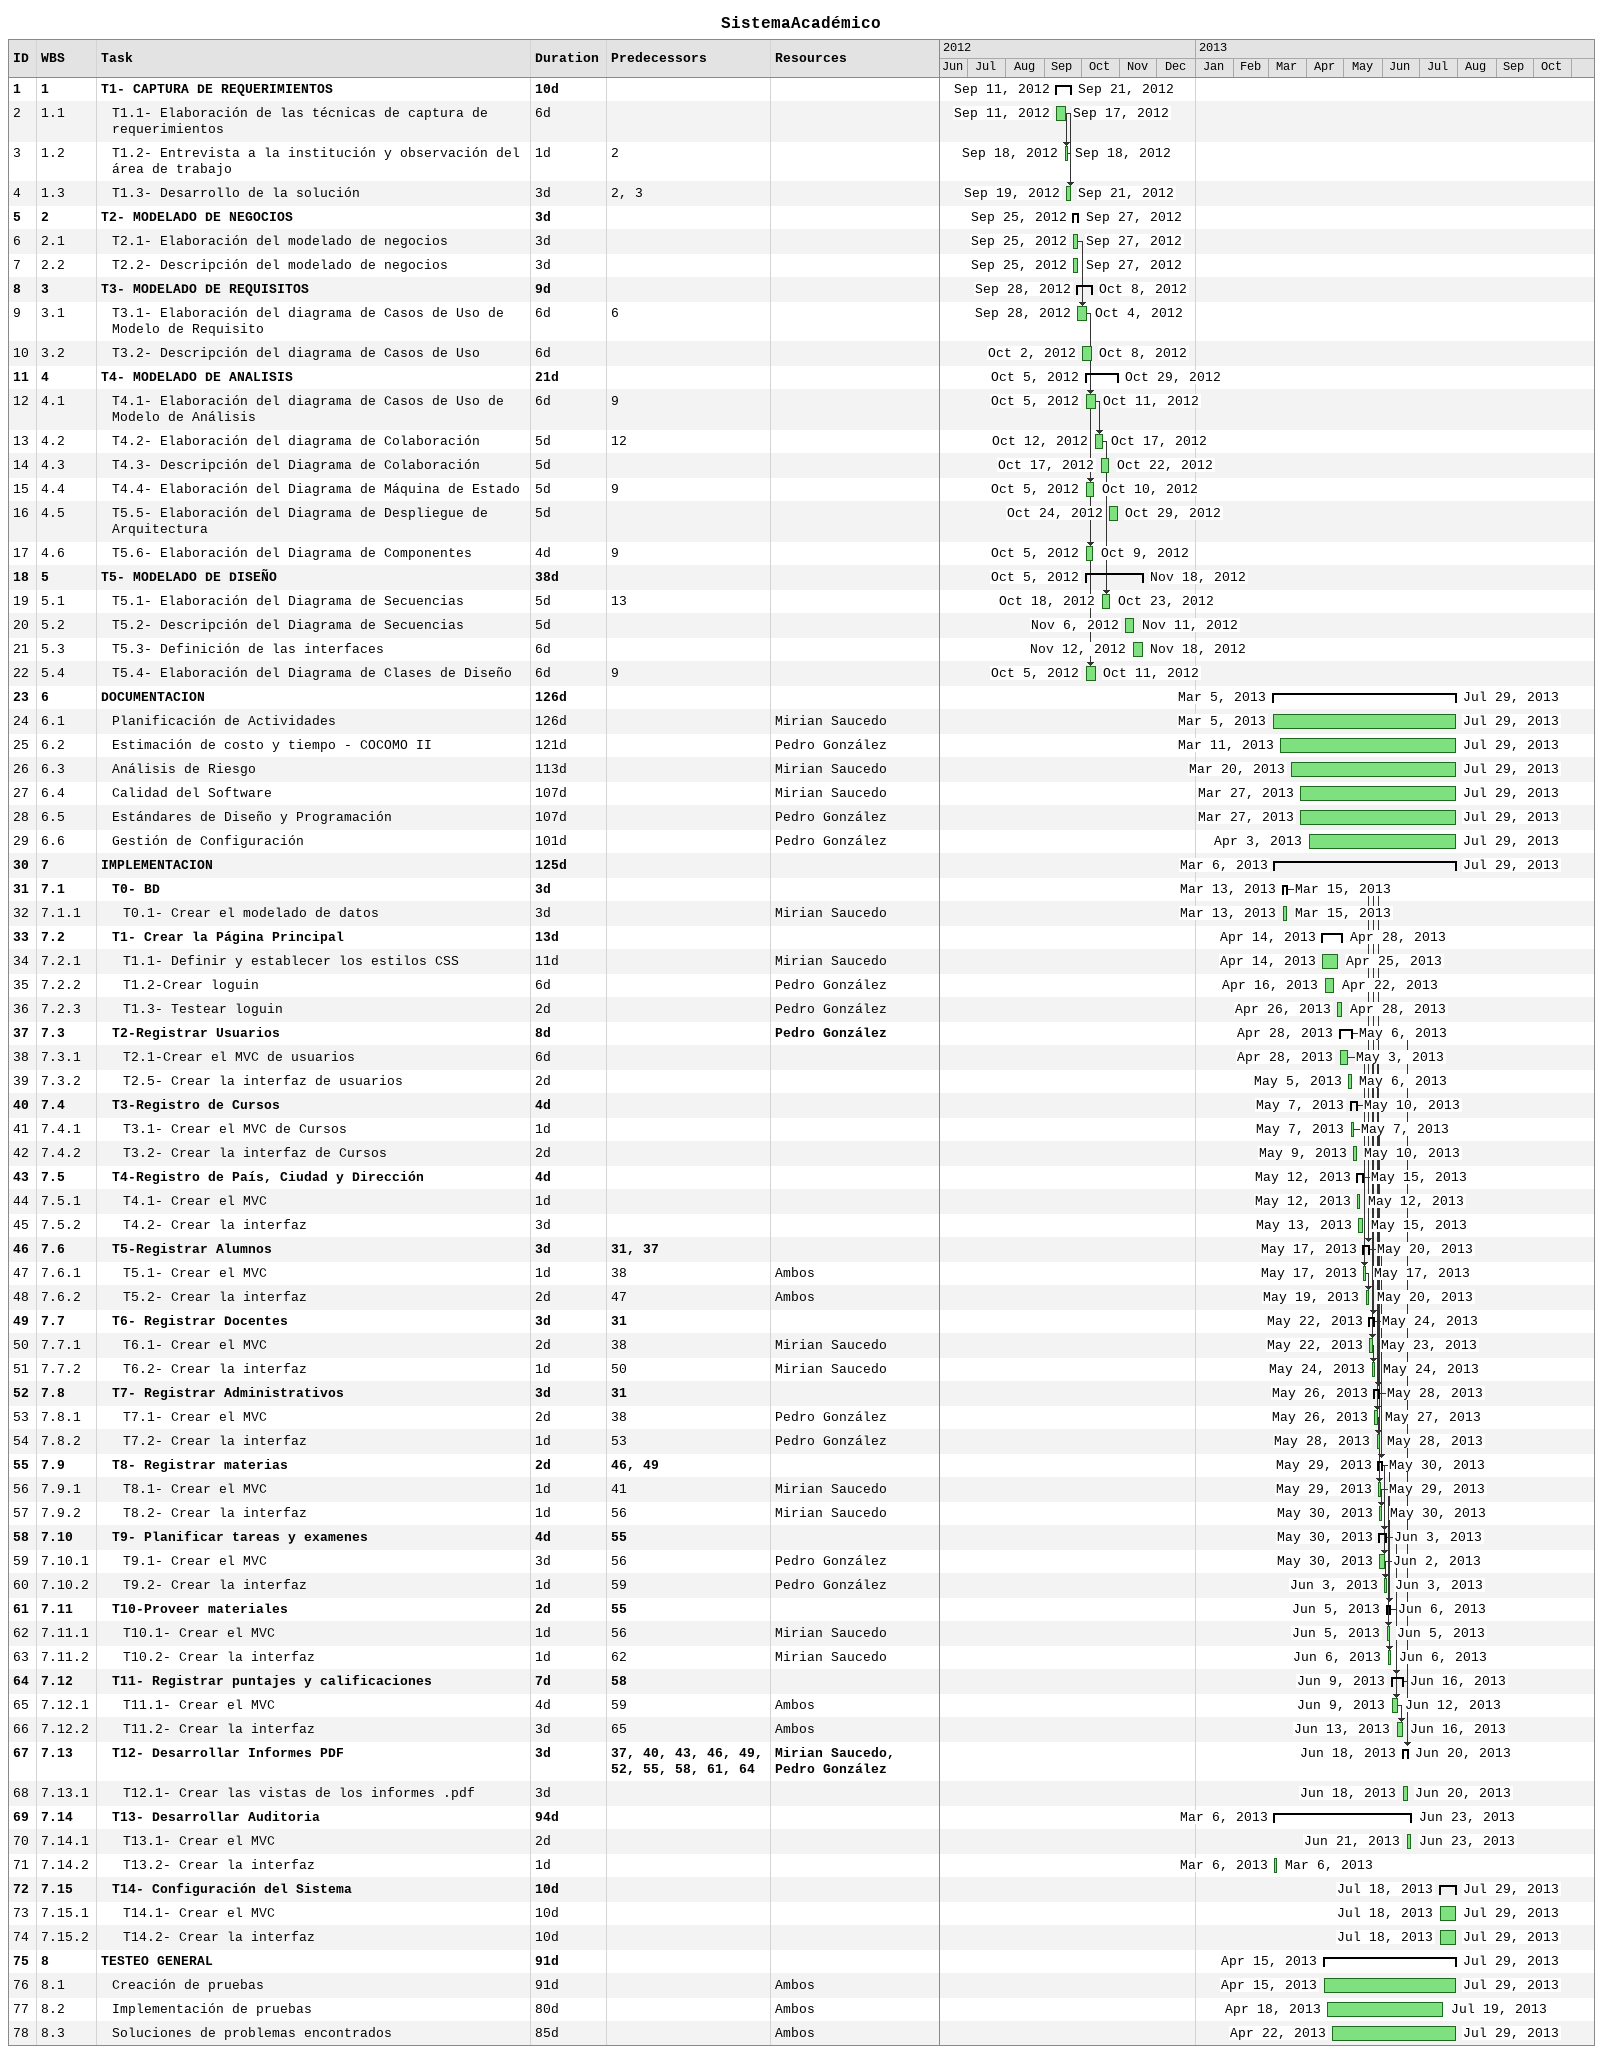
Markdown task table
SistemaAcadémico

| ID | WBS | Task | Duration | Start | Finish | Predecessors | Resources |
|---|---|---|---|---|---|---|---|
| 1 | 1 | **T1- CAPTURA DE REQUERIMIENTOS** | 10d | 2012-09-11 | 2012-09-21 |  |  |
| 2 | 1.1 | T1.1- Elaboración de las técnicas de captura de requerimientos | 6d | 2012-09-11 | 2012-09-17 |  |  |
| 3 | 1.2 | T1.2- Entrevista a la institución y observación del área de trabajo | 1d | 2012-09-18 | 2012-09-18 | 2 |  |
| 4 | 1.3 | T1.3- Desarrollo de la solución | 3d | 2012-09-19 | 2012-09-21 | 2, 3 |  |
| 5 | 2 | **T2- MODELADO DE NEGOCIOS** | 3d | 2012-09-25 | 2012-09-27 |  |  |
| 6 | 2.1 | T2.1- Elaboración del modelado de negocios | 3d | 2012-09-25 | 2012-09-27 |  |  |
| 7 | 2.2 | T2.2- Descripción del modelado de negocios | 3d | 2012-09-25 | 2012-09-27 |  |  |
| 8 | 3 | **T3- MODELADO DE REQUISITOS** | 9d | 2012-09-28 | 2012-10-08 |  |  |
| 9 | 3.1 | T3.1- Elaboración del diagrama de Casos de Uso de Modelo de Requisito | 6d | 2012-09-28 | 2012-10-04 | 6 |  |
| 10 | 3.2 | T3.2- Descripción del diagrama de Casos de Uso | 6d | 2012-10-02 | 2012-10-08 |  |  |
| 11 | 4 | **T4- MODELADO DE ANALISIS** | 21d | 2012-10-05 | 2012-10-29 |  |  |
| 12 | 4.1 | T4.1- Elaboración del diagrama de Casos de Uso de Modelo de Análisis | 6d | 2012-10-05 | 2012-10-11 | 9 |  |
| 13 | 4.2 | T4.2- Elaboración del diagrama de Colaboración | 5d | 2012-10-12 | 2012-10-17 | 12 |  |
| 14 | 4.3 | T4.3- Descripción del Diagrama de Colaboración | 5d | 2012-10-17 | 2012-10-22 |  |  |
| 15 | 4.4 | T4.4- Elaboración del Diagrama de Máquina de Estado | 5d | 2012-10-05 | 2012-10-10 | 9 |  |
| 16 | 4.5 | T5.5- Elaboración del Diagrama de Despliegue de Arquitectura | 5d | 2012-10-24 | 2012-10-29 |  |  |
| 17 | 4.6 | T5.6- Elaboración del Diagrama de Componentes | 4d | 2012-10-05 | 2012-10-09 | 9 |  |
| 18 | 5 | **T5- MODELADO DE DISEÑO** | 38d | 2012-10-05 | 2012-11-18 |  |  |
| 19 | 5.1 | T5.1- Elaboración del Diagrama de Secuencias | 5d | 2012-10-18 | 2012-10-23 | 13 |  |
| 20 | 5.2 | T5.2- Descripción del Diagrama de Secuencias | 5d | 2012-11-06 | 2012-11-11 |  |  |
| 21 | 5.3 | T5.3- Definición de las interfaces | 6d | 2012-11-12 | 2012-11-18 |  |  |
| 22 | 5.4 | T5.4- Elaboración del Diagrama de Clases de Diseño | 6d | 2012-10-05 | 2012-10-11 | 9 |  |
| 23 | 6 | **DOCUMENTACION** | 126d | 2013-03-05 | 2013-07-29 |  |  |
| 24 | 6.1 | Planificación de Actividades | 126d | 2013-03-05 | 2013-07-29 |  | Mirian Saucedo |
| 25 | 6.2 | Estimación de costo y tiempo - COCOMO II | 121d | 2013-03-11 | 2013-07-29 |  | Pedro González |
| 26 | 6.3 | Análisis de Riesgo | 113d | 2013-03-20 | 2013-07-29 |  | Mirian Saucedo |
| 27 | 6.4 | Calidad del Software | 107d | 2013-03-27 | 2013-07-29 |  | Mirian Saucedo |
| 28 | 6.5 | Estándares de Diseño y Programación | 107d | 2013-03-27 | 2013-07-29 |  | Pedro González |
| 29 | 6.6 | Gestión de Configuración | 101d | 2013-04-03 | 2013-07-29 |  | Pedro González |
| 30 | 7 | **IMPLEMENTACION** | 125d | 2013-03-06 | 2013-07-29 |  |  |
| 31 | 7.1 | **T0- BD** | 3d | 2013-03-13 | 2013-03-15 |  |  |
| 32 | 7.1.1 | T0.1- Crear el modelado de datos | 3d | 2013-03-13 | 2013-03-15 |  | Mirian Saucedo |
| 33 | 7.2 | **T1- Crear la Página Principal** | 13d | 2013-04-14 | 2013-04-28 |  |  |
| 34 | 7.2.1 | T1.1- Definir y establecer los estilos CSS | 11d | 2013-04-14 | 2013-04-25 |  | Mirian Saucedo |
| 35 | 7.2.2 | T1.2-Crear loguin | 6d | 2013-04-16 | 2013-04-22 |  | Pedro González |
| 36 | 7.2.3 | T1.3- Testear loguin | 2d | 2013-04-26 | 2013-04-28 |  | Pedro González |
| 37 | 7.3 | **T2-Registrar Usuarios** | 8d | 2013-04-28 | 2013-05-06 |  | Pedro González |
| 38 | 7.3.1 | T2.1-Crear el MVC de usuarios | 6d | 2013-04-28 | 2013-05-03 |  |  |
| 39 | 7.3.2 | T2.5- Crear la interfaz de usuarios | 2d | 2013-05-05 | 2013-05-06 |  |  |
| 40 | 7.4 | **T3-Registro de Cursos** | 4d | 2013-05-07 | 2013-05-10 |  |  |
| 41 | 7.4.1 | T3.1- Crear el MVC de Cursos | 1d | 2013-05-07 | 2013-05-07 |  |  |
| 42 | 7.4.2 | T3.2- Crear la interfaz de Cursos | 2d | 2013-05-09 | 2013-05-10 |  |  |
| 43 | 7.5 | **T4-Registro de País, Ciudad y Dirección** | 4d | 2013-05-12 | 2013-05-15 |  |  |
| 44 | 7.5.1 | T4.1- Crear el MVC | 1d | 2013-05-12 | 2013-05-12 |  |  |
| 45 | 7.5.2 | T4.2- Crear la interfaz | 3d | 2013-05-13 | 2013-05-15 |  |  |
| 46 | 7.6 | **T5-Registrar Alumnos** | 3d | 2013-05-17 | 2013-05-20 | 31, 37 |  |
| 47 | 7.6.1 | T5.1- Crear el MVC | 1d | 2013-05-17 | 2013-05-17 | 38 | Ambos |
| 48 | 7.6.2 | T5.2- Crear la interfaz | 2d | 2013-05-19 | 2013-05-20 | 47 | Ambos |
| 49 | 7.7 | **T6- Registrar Docentes** | 3d | 2013-05-22 | 2013-05-24 | 31 |  |
| 50 | 7.7.1 | T6.1- Crear el MVC | 2d | 2013-05-22 | 2013-05-23 | 38 | Mirian Saucedo |
| 51 | 7.7.2 | T6.2- Crear la interfaz | 1d | 2013-05-24 | 2013-05-24 | 50 | Mirian Saucedo |
| 52 | 7.8 | **T7- Registrar Administrativos** | 3d | 2013-05-26 | 2013-05-28 | 31 |  |
| 53 | 7.8.1 | T7.1- Crear el MVC | 2d | 2013-05-26 | 2013-05-27 | 38 | Pedro González |
| 54 | 7.8.2 | T7.2- Crear la interfaz | 1d | 2013-05-28 | 2013-05-28 | 53 | Pedro González |
| 55 | 7.9 | **T8- Registrar materias** | 2d | 2013-05-29 | 2013-05-30 | 46, 49 |  |
| 56 | 7.9.1 | T8.1- Crear el MVC | 1d | 2013-05-29 | 2013-05-29 | 41 | Mirian Saucedo |
| 57 | 7.9.2 | T8.2- Crear la interfaz | 1d | 2013-05-30 | 2013-05-30 | 56 | Mirian Saucedo |
| 58 | 7.10 | **T9- Planificar tareas y examenes** | 4d | 2013-05-30 | 2013-06-03 | 55 |  |
| 59 | 7.10.1 | T9.1- Crear el MVC | 3d | 2013-05-30 | 2013-06-02 | 56 | Pedro González |
| 60 | 7.10.2 | T9.2- Crear la interfaz | 1d | 2013-06-03 | 2013-06-03 | 59 | Pedro González |
| 61 | 7.11 | **T10-Proveer materiales** | 2d | 2013-06-05 | 2013-06-06 | 55 |  |
| 62 | 7.11.1 | T10.1- Crear el MVC | 1d | 2013-06-05 | 2013-06-05 | 56 | Mirian Saucedo |
| 63 | 7.11.2 | T10.2- Crear la interfaz | 1d | 2013-06-06 | 2013-06-06 | 62 | Mirian Saucedo |
| 64 | 7.12 | **T11- Registrar puntajes y calificaciones** | 7d | 2013-06-09 | 2013-06-16 | 58 |  |
| 65 | 7.12.1 | T11.1- Crear el MVC | 4d | 2013-06-09 | 2013-06-12 | 59 | Ambos |
| 66 | 7.12.2 | T11.2- Crear la interfaz | 3d | 2013-06-13 | 2013-06-16 | 65 | Ambos |
| 67 | 7.13 | **T12- Desarrollar Informes PDF** | 3d | 2013-06-18 | 2013-06-20 | 37, 40, 43, 46, 49, 52, 55, 58, 61, 64 | Mirian Saucedo, Pedro González |
| 68 | 7.13.1 | T12.1- Crear las vistas de los informes .pdf | 3d | 2013-06-18 | 2013-06-20 |  |  |
| 69 | 7.14 | **T13- Desarrollar Auditoria** | 94d | 2013-03-06 | 2013-06-23 |  |  |
| 70 | 7.14.1 | T13.1- Crear el MVC | 2d | 2013-06-21 | 2013-06-23 |  |  |
| 71 | 7.14.2 | T13.2- Crear la interfaz | 1d | 2013-03-06 | 2013-03-06 |  |  |
| 72 | 7.15 | **T14- Configuración del Sistema** | 10d | 2013-07-18 | 2013-07-29 |  |  |
| 73 | 7.15.1 | T14.1- Crear el MVC | 10d | 2013-07-18 | 2013-07-29 |  |  |
| 74 | 7.15.2 | T14.2- Crear la interfaz | 10d | 2013-07-18 | 2013-07-29 |  |  |
| 75 | 8 | **TESTEO GENERAL** | 91d | 2013-04-15 | 2013-07-29 |  |  |
| 76 | 8.1 | Creación de pruebas | 91d | 2013-04-15 | 2013-07-29 |  | Ambos |
| 77 | 8.2 | Implementación de pruebas | 80d | 2013-04-18 | 2013-07-19 |  | Ambos |
| 78 | 8.3 | Soluciones de problemas encontrados | 85d | 2013-04-22 | 2013-07-29 |  | Ambos |
